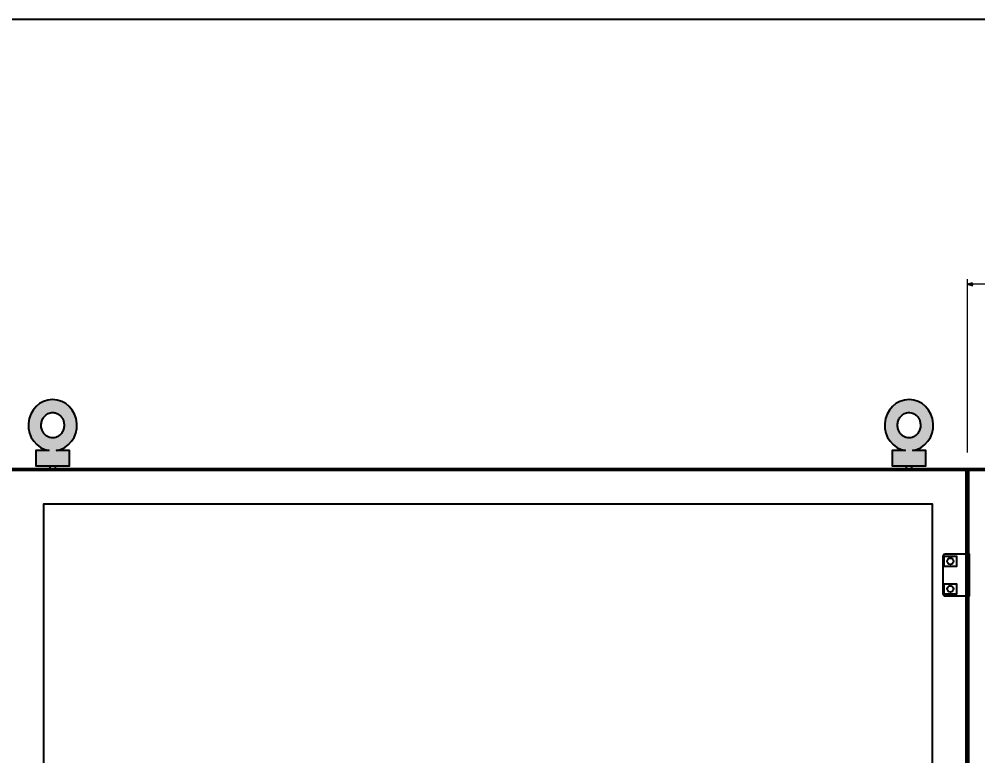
# Model space of a CAD drawing. Header units: millimetres. Extents: x 0 to 6523, y 0 to 4612.
# Drawn here: x 1274 to 2174, y 3920 to 4612 of the extents above; entities that cross this region are included whole.
import ezdxf

# ---------------------------------------------------------------- set-up
doc = ezdxf.new("R2010")
doc.units = ezdxf.units.MM
doc.layers.add('DIM', color=253, linetype='Continuous')
doc.layers.add('INSIDE', color=6, linetype='Continuous')
doc.styles.add('Arial', font='arial.ttf')
doc.dimstyles.new('CNC', dxfattribs={"dimtxt": 50, "dimasz": 5, "dimexe": 5, "dimexo": 15, "dimgap": 10, "dimtad": 1, "dimdec": 0, "dimtxsty": 'Standard', "dimblk": 'OPEN30', "dimcen": 10, "dimclrd": 5, "dimclre": 5, "dimclrt": 3, "dimazin": 3, "dimtfac": 1, "dimtdec": 0, "dimtmove": 0, "dimatfit": 3, "dimldrblk": 'ARCHTICK', "dimlwd": 9, "dimlwe": 9})

# ---------------------------------------------------------------- blocks, each defined once
blk = doc.blocks.new('*D9')
at = {"color": 0, "linetype": 'ByBlock', "lineweight": -2}
for p, q in [((264.36, 4363.01), (269.36, 4364.35)), ((269.36, 4361.67), (264.36, 4363.01)), ((264.36, 4363.01), (269.36, 4363.01)), ((1259.36, 4364.35), (1264.36, 4363.01)), ((1264.36, 4363.01), (1259.36, 4361.67)), ((1264.36, 4363.01), (1259.36, 4363.01))]:
    blk.add_line(p, q, dxfattribs=at)
at = {"layer": 'Defpoints', "color": 0, "transparency": 16777216}
for p in [(1264.36, 4363.01), (264.36, 4190.08), (1264.36, 4190.08)]:
    blk.add_point(p, dxfattribs=at)
at = {"layer": 'DIM', "color": 5, "lineweight": 9, "transparency": 16777216}
for p, q in [((264.36, 4205.08), (264.36, 4368.01)), ((1264.36, 4205.08), (1264.36, 4368.01)), ((269.36, 4363.01), (1259.36, 4363.01))]:
    blk.add_line(p, q, dxfattribs=at)
at = {"layer": 'DIM', "color": 3, "transparency": 16777216, "insert": (764.36, 4398.53), "char_height": 50, "attachment_point": 5}
blk.add_mtext('1000', dxfattribs=at)
blk = doc.blocks.new('_ArchTick')
at = {"color": 0, "const_width": 0.15}
blk.add_lwpolyline([(-0.5, -0.5), (0.5, 0.5)], dxfattribs=at)
blk = doc.blocks.new('_Open30')
at = {"color": 0, "linetype": 'ByBlock', "lineweight": -2}
for p, q in [((-1, 0.27), (0, 0)), ((0, 0), (-1, -0.27)), ((0, 0), (-1, 0))]:
    blk.add_line(p, q, dxfattribs=at)
blk = doc.blocks.new('*D10')
at = {"color": 0, "linetype": 'ByBlock', "lineweight": -2}
for p, q in [((2164.36, 4363.01), (2169.36, 4364.35)), ((2169.36, 4361.67), (2164.36, 4363.01)), ((2164.36, 4363.01), (2169.36, 4363.01)), ((3159.36, 4364.35), (3164.36, 4363.01)), ((3164.36, 4363.01), (3159.36, 4361.67)), ((3164.36, 4363.01), (3159.36, 4363.01))]:
    blk.add_line(p, q, dxfattribs=at)
at = {"layer": 'Defpoints', "color": 0, "transparency": 16777216}
for p in [(2164.36, 4363.01), (2164.36, 4190.08), (3164.36, 4190.08)]:
    blk.add_point(p, dxfattribs=at)
at = {"layer": 'DIM', "color": 5, "lineweight": 9, "transparency": 16777216}
for p, q in [((2164.36, 4205.08), (2164.36, 4368.01)), ((3164.36, 4205.08), (3164.36, 4368.01)), ((3159.36, 4363.01), (2169.36, 4363.01))]:
    blk.add_line(p, q, dxfattribs=at)
at = {"layer": 'DIM', "color": 3, "transparency": 16777216, "insert": (2664.36, 4398.53), "char_height": 50, "attachment_point": 5}
blk.add_mtext('1000', dxfattribs=at)
blk = doc.blocks.new('HL044-1')
at = {"color": 1}
blk.add_lwpolyline([(2, 0), (25, 0), (25, 39), (2, 39, 0.414214), (0, 37), (0, 2, 0.414214)], format="xyb", close=True, dxfattribs=at)
for centre in [(7, 32.5), (7, 6.5)]:
    blk.add_circle(centre, 3, dxfattribs=at)
blk = doc.blocks.new('KHUNG CHUẨN')
at = {"color": 7}
blk.add_lwpolyline([(16919.25, -26555.16), (19889.25, -26555.16), (19889.25, -28655.16), (16919.25, -28655.16)], close=True, dxfattribs=at)
at = {"color": 3, "style": 'Arial'}
for tag, p in [('#01', (17055.57, -28580.1)), ('#02', (17431.39, -28580.1)), ('#03', (18030.58, -28580.1)), ('#08', (18751.7, -28580.1)), ('#10', (19064.78, -28580.1)), ('#11', (19060.3, -28625.69)), ('#12', (19806.46, -28628.91)), ('#05', (17308.45, -28633.02)), ('#09', (18753.85, -28632.6)), ('#04', (17024.77, -28634.62)), ('#06', (17632.65, -28633.73)), ('#07', (18002.01, -28634.74))]:
    blk.add_attdef(tag, p, '', height=20, dxfattribs=at)

msp = doc.modelspace()

# ---------------------------------------------------------------- hatches: boundary and pattern name
at = {"layer": 'INSIDE', "linetype": 'Continuous'}
h = msp.add_hatch(color=8, dxfattribs=at)
edge = h.paths.add_edge_path()
edge.add_ellipse((1305.58, 4230.77), major_axis=(0, 24), ratio=0.9525, start_angle=187.61018, end_angle=172.38982)
edge.add_line((1302.41, 4207), (1289.64, 4207))
edge.add_line((1289.64, 4207), (1289.64, 4192.73))
edge.add_line((1289.64, 4192.73), (1321.4, 4192.73))
edge.add_line((1321.4, 4192.73), (1321.4, 4207))
edge.add_line((1321.4, 4207), (1308.76, 4207))
edge = h.paths.add_edge_path(flags=16)
edge.add_spline(control_points=[(1305.58, 4242.69), (1304.76, 4242.69), (1303.94, 4242.58), (1301.83, 4242.04), (1300.56, 4241.42), (1298.52, 4239.84), (1297.69, 4238.98), (1296.32, 4236.97), (1295.76, 4235.83), (1295.01, 4233.4), (1294.81, 4232.11), (1294.8, 4229.52), (1294.99, 4228.22), (1295.66, 4225.99), (1296.09, 4225.04), (1297.14, 4223.29), (1297.77, 4222.51), (1299.15, 4221.16), (1299.92, 4220.59), (1301.52, 4219.69), (1302.36, 4219.36), (1304.94, 4218.71), (1306.72, 4218.76), (1309.43, 4219.58), (1310.4, 4220.05), (1312.21, 4221.31), (1313.05, 4222.1), (1314.48, 4223.95), (1315.09, 4225.02), (1315.96, 4227.32), (1316.23, 4228.56), (1316.4, 4230.84), (1316.35, 4231.87), (1316.03, 4233.88), (1315.75, 4234.85), (1314.98, 4236.68), (1314.49, 4237.54), (1313.26, 4239.2), (1312.49, 4239.98), (1310.8, 4241.25), (1309.89, 4241.74), (1308.01, 4242.43), (1307.04, 4242.63), (1305.9, 4242.68), (1305.74, 4242.69), (1305.58, 4242.69)], knot_values=[0, 0, 0, 0, 0.241737, 0.241737, 0.634187, 0.634187, 0.9452, 0.9452, 1.256214, 1.256214, 1.567227, 1.567227, 1.878241, 1.878241, 2.135711, 2.135711, 2.39318, 2.39318, 2.65065, 2.65065, 2.908119, 2.908119, 3.423059, 3.423059, 3.726384, 3.726384, 4.029709, 4.029709, 4.333035, 4.333035, 4.63636, 4.63636, 4.881675, 4.881675, 5.12699, 5.12699, 5.372305, 5.372305, 5.660255, 5.660255, 5.948206, 5.948206, 6.236157, 6.236157, 6.283185, 6.283185, 6.283185, 6.283185], degree=3, periodic=0)
h = msp.add_hatch(color=8, dxfattribs=at)
edge = h.paths.add_edge_path()
edge.add_ellipse((2109.56, 4230.77), major_axis=(0, 24), ratio=0.9525, start_angle=187.61018, end_angle=172.38982)
edge.add_line((2106.38, 4207), (2093.62, 4207))
edge.add_line((2093.62, 4207), (2093.62, 4192.73))
edge.add_line((2093.62, 4192.73), (2125.38, 4192.73))
edge.add_line((2125.38, 4192.73), (2125.38, 4207))
edge.add_line((2125.38, 4207), (2112.73, 4207))
edge = h.paths.add_edge_path(flags=16)
edge.add_spline(control_points=[(2109.56, 4242.69), (2108.74, 4242.69), (2107.92, 4242.58), (2105.81, 4242.04), (2104.54, 4241.42), (2102.49, 4239.84), (2101.67, 4238.98), (2100.29, 4236.97), (2099.74, 4235.83), (2098.98, 4233.4), (2098.78, 4232.11), (2098.77, 4229.52), (2098.97, 4228.22), (2099.64, 4225.99), (2100.07, 4225.04), (2101.12, 4223.29), (2101.74, 4222.51), (2103.13, 4221.16), (2103.89, 4220.59), (2105.49, 4219.69), (2106.34, 4219.36), (2108.91, 4218.71), (2110.7, 4218.76), (2113.4, 4219.58), (2114.38, 4220.05), (2116.19, 4221.31), (2117.03, 4222.1), (2118.46, 4223.95), (2119.06, 4225.02), (2119.94, 4227.32), (2120.21, 4228.56), (2120.38, 4230.84), (2120.33, 4231.87), (2120, 4233.88), (2119.72, 4234.85), (2118.96, 4236.68), (2118.47, 4237.54), (2117.24, 4239.2), (2116.46, 4239.98), (2114.78, 4241.25), (2113.87, 4241.74), (2111.98, 4242.43), (2111.01, 4242.63), (2109.88, 4242.68), (2109.72, 4242.69), (2109.56, 4242.69)], knot_values=[0, 0, 0, 0, 0.241737, 0.241737, 0.634187, 0.634187, 0.9452, 0.9452, 1.256214, 1.256214, 1.567227, 1.567227, 1.878241, 1.878241, 2.135711, 2.135711, 2.39318, 2.39318, 2.65065, 2.65065, 2.908119, 2.908119, 3.423059, 3.423059, 3.726384, 3.726384, 4.029709, 4.029709, 4.333035, 4.333035, 4.63636, 4.63636, 4.881675, 4.881675, 5.12699, 5.12699, 5.372305, 5.372305, 5.660255, 5.660255, 5.948206, 5.948206, 6.236157, 6.236157, 6.283185, 6.283185, 6.283185, 6.283185], degree=3, periodic=0)

# ---------------------------------------------------------------- linework, layer by layer
at = {"color": 7}
for points in [[(2164.36, 2090.08), (1264.36, 2090.08), (1264.36, 4190.08), (2164.36, 4190.08)], [(2162.86, 2091.58), (1265.86, 2091.58), (1265.86, 4188.58), (2162.86, 4188.58)], [(3164.36, 2090.08), (2164.36, 2090.08), (2164.36, 4190.08), (3164.36, 4190.08)], [(3162.86, 2091.58), (2165.86, 2091.58), (2165.86, 4188.58), (3162.86, 4188.58)]]:
    msp.add_lwpolyline(points, close=True, dxfattribs=at)
at = {"color": 46}
msp.add_lwpolyline([(2131.36, 2123.08), (1297.36, 2123.08), (1297.36, 4157.08), (2131.36, 4157.08)], close=True, dxfattribs=at)
at = {"color": 2}
for points in [[(2142.36, 4098.58), (2154.36, 4098.58), (2154.36, 4107.58), (2142.36, 4107.58)], [(2142.36, 4072.58), (2154.36, 4072.58), (2154.36, 4081.58), (2142.36, 4081.58)]]:
    msp.add_lwpolyline(points, close=True, dxfattribs=at)
at = {"layer": 'INSIDE', "linetype": 'Continuous', "ltscale": 0.1}
for points in [[(1302.41, 4207), (1289.64, 4207), (1289.64, 4192.73), (1321.4, 4192.73), (1321.4, 4207), (1308.76, 4207)], [(2106.38, 4207), (2093.62, 4207), (2093.62, 4192.73), (2125.38, 4192.73), (2125.38, 4207), (2112.73, 4207)], [(1302.95, 4192.73), (1302.95, 4190.08), (1308.1, 4190.08), (1308.1, 4192.73)], [(2106.92, 4192.73), (2106.92, 4190.08), (2112.07, 4190.08), (2112.07, 4192.73)]]:
    msp.add_lwpolyline(points, dxfattribs=at)
at = {"layer": 'INSIDE', "linetype": 'Continuous', "ltscale": 100}
for centre in [(1305.58, 4230.77), (2109.56, 4230.77)]:
    msp.add_ellipse(centre, major_axis=(0, 24), ratio=0.9525, start_param=3.280956, end_param=9.285415, dxfattribs=at)
for points in [[(1305.58, 4242.69), (1304.76, 4242.69), (1303.94, 4242.58), (1301.83, 4242.04), (1300.56, 4241.42), (1298.52, 4239.84), (1297.69, 4238.98), (1296.32, 4236.97), (1295.76, 4235.83), (1295.01, 4233.4), (1294.81, 4232.11), (1294.8, 4229.52), (1294.99, 4228.22), (1295.66, 4225.99), (1296.09, 4225.04), (1297.14, 4223.29), (1297.77, 4222.51), (1299.15, 4221.16), (1299.92, 4220.59), (1301.52, 4219.69), (1302.36, 4219.36), (1304.94, 4218.71), (1306.72, 4218.76), (1309.43, 4219.58), (1310.4, 4220.05), (1312.21, 4221.31), (1313.05, 4222.1), (1314.48, 4223.95), (1315.09, 4225.02), (1315.96, 4227.32), (1316.23, 4228.56), (1316.4, 4230.84), (1316.35, 4231.87), (1316.03, 4233.88), (1315.75, 4234.85), (1314.98, 4236.68), (1314.49, 4237.54), (1313.26, 4239.2), (1312.49, 4239.98), (1310.8, 4241.25), (1309.89, 4241.74), (1308.01, 4242.43), (1307.04, 4242.63), (1305.9, 4242.68), (1305.74, 4242.69), (1305.58, 4242.69)], [(2109.56, 4242.69), (2108.74, 4242.69), (2107.92, 4242.58), (2105.81, 4242.04), (2104.54, 4241.42), (2102.49, 4239.84), (2101.67, 4238.98), (2100.29, 4236.97), (2099.74, 4235.83), (2098.98, 4233.4), (2098.78, 4232.11), (2098.77, 4229.52), (2098.97, 4228.22), (2099.64, 4225.99), (2100.07, 4225.04), (2101.12, 4223.29), (2101.74, 4222.51), (2103.13, 4221.16), (2103.89, 4220.59), (2105.49, 4219.69), (2106.34, 4219.36), (2108.91, 4218.71), (2110.7, 4218.76), (2113.4, 4219.58), (2114.38, 4220.05), (2116.19, 4221.31), (2117.03, 4222.1), (2118.46, 4223.95), (2119.06, 4225.02), (2119.94, 4227.32), (2120.21, 4228.56), (2120.38, 4230.84), (2120.33, 4231.87), (2120, 4233.88), (2119.72, 4234.85), (2118.96, 4236.68), (2118.47, 4237.54), (2117.24, 4239.2), (2116.46, 4239.98), (2114.78, 4241.25), (2113.87, 4241.74), (2111.98, 4242.43), (2111.01, 4242.63), (2109.88, 4242.68), (2109.72, 4242.69), (2109.56, 4242.69)]]:
    msp.add_open_spline(points, degree=3, knots=[0, 0, 0, 0, 0.241737, 0.241737, 0.634187, 0.634187, 0.9452, 0.9452, 1.256214, 1.256214, 1.567227, 1.567227, 1.878241, 1.878241, 2.135711, 2.135711, 2.39318, 2.39318, 2.65065, 2.65065, 2.908119, 2.908119, 3.423059, 3.423059, 3.726384, 3.726384, 4.029709, 4.029709, 4.333035, 4.333035, 4.63636, 4.63636, 4.881675, 4.881675, 5.12699, 5.12699, 5.372305, 5.372305, 5.660255, 5.660255, 5.948206, 5.948206, 6.236157, 6.236157, 6.283185, 6.283185, 6.283185, 6.283185], dxfattribs=at)

# ---------------------------------------------------------------- block references
at = {"color": 3, "xscale": 2.196150000008856, "yscale": 2.196150000008856, "zscale": 2.196150000008856}
msp.add_blockref('KHUNG CHUẨN', (-37157.21, 62931.03), dxfattribs=at)
at = {"color": 7}
msp.add_blockref('HL044-1', (2141.36, 4070.58), dxfattribs=at)

# ---------------------------------------------------------------- dimensions: what is measured, and where the dimension line sits
at = {"layer": 'DIM', "color": 7}
for base, p1, p2, picture, middle in [((1264.36, 4363.01), (2164.36, 4190.08), (1264.36, 4190.08), '*D9', (1714.36, 4398.53)), ((2164.36, 4363.01), (3164.36, 4190.08), (2164.36, 4190.08), '*D10', (2664.36, 4398.53))]:
    dim = msp.add_linear_dim(base=base, p1=p1, p2=p2, angle=180, dimstyle='CNC', dxfattribs=at)
    dim.commit()
    dim.dimension.update_dxf_attribs({"geometry": picture, "text_midpoint": middle})

doc.saveas('drawing.dxf')
